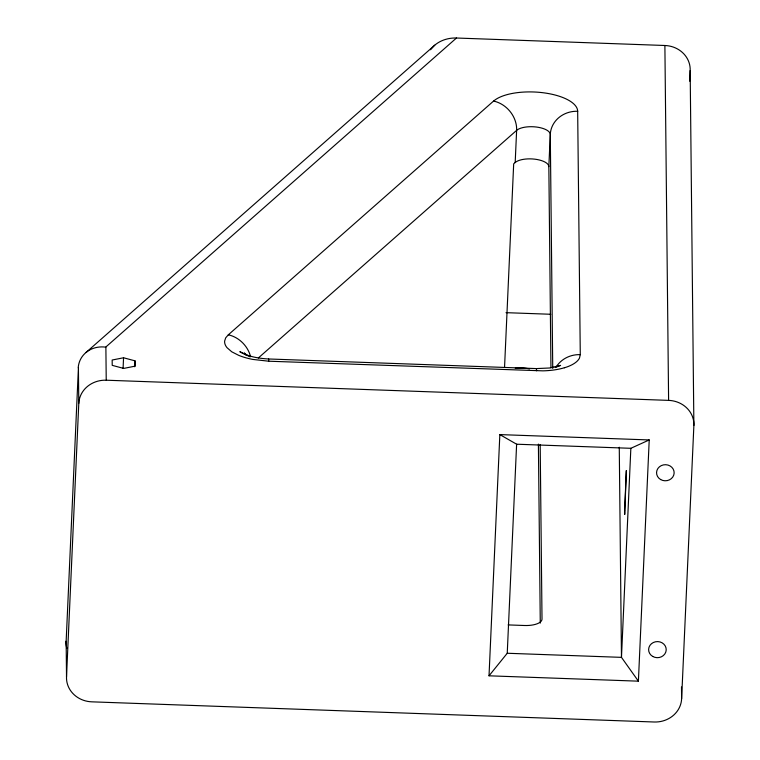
<?xml version="1.0" encoding="UTF-8"?>
<svg xmlns="http://www.w3.org/2000/svg" width="760" height="760" viewBox="0 0 760 760"><rect width="100%" height="100%" fill="white"/><g stroke="black" fill="none" stroke-linecap="round" stroke-linejoin="round"><path stroke-width="1.14" d="M493.62 101.07A43.909 17.698 2.6 0 1 542.716 92.691A43.909 17.698 2.6 0 1 577.667 111.273L580.279 354.644L579.481 358.074A44.384 17.888 2.6 0 1 569.031 366.149A42.816 17.262 2.6 0 1 564.366 367.783M66.519 676.77L78.784 403.389L78.413 367.897L66.148 641.278L66.519 676.77A26.381 24.139 -0.6 0 0 91.798 701.832L654.17 722A26.381 24.139 -0.6 0 0 681.615 698.82L693.88 425.448L690.165 70.566A26.381 24.139 -0.6 0 0 664.886 45.495L456.475 38.019C448.609 37.734 440.505 40.175 434.511 45.382M123.082 368.41L123.557 357.77L135.005 360.848L135.052 366.168L123.671 368.419L112.223 365.351L112.166 360.022L123.557 357.77M134.739 366.757L135.005 360.848M489.022 675.811L499.842 434.596L649.22 439.945L638.4 681.169L489.022 675.811L507.243 653.258L516.619 444.21L499.842 434.596M504.564 367.004L513.684 163.846L515.185 162.526A17.585 7.087 2.6 0 1 534.85 159.173A17.585 7.087 2.6 0 1 548.843 166.62L550.952 367.859M515.185 162.526L516.629 130.368A26.381 22.277 48.6 0 0 493.572 101.061L228.314 334.818L225.691 337.849L224.637 341.078A45.286 18.25 2.6 0 0 227.021 347.681L231.771 351.813L238.849 355.414A45.286 18.25 2.6 0 0 252.709 359.413L268.717 361.209L542.982 370.851A44.289 17.85 2.6 0 0 564.357 367.773M548.843 166.62L550.288 134.453A26.381 24.139 -0.6 0 1 577.733 111.273M649.22 439.945L630.847 448.305L621.471 657.362L638.4 681.169M689.681 81.215L690.165 70.566M430.53 49.77L434.273 45.59M434.758 45.172L85.975 352.526M456.475 38.019L105.877 346.978L106.229 380.209A26.381 24.139 -0.6 0 0 78.784 403.389M258.343 357.969L516.629 130.368A17.585 7.087 2.6 0 1 536.294 127.015A17.585 7.087 2.6 0 1 550.288 134.453L552.739 368.457M555.094 367.565L560.586 365.408L549.499 368.001L536.417 368.581L268.603 358.976C258.675 358.435 248.51 356.744 239.818 351.661L250.163 356.915M506.027 312.664L550.781 314.269M106.229 380.209L668.6 400.377A26.381 24.139 -0.6 0 1 693.88 425.448M516.619 444.21L630.847 448.305M508.117 624.91L524.514 625.499A17.585 7.087 2.6 0 0 542.013 619.029L540.189 444.524M507.243 653.258L621.471 657.362L619.267 447.25M247.047 355.338L244.311 352.953L245.603 354.863M681.492 686.954L681.615 698.82M664.886 45.495L668.6 400.377M538.403 444.106L540.274 623.114M515.251 368.22A17.585 7.087 2.6 0 1 529.539 368.942M268.479 359.309A26.381 0.541 -87.9 0 1 268.717 361.209M536.294 368.913A26.381 0.541 -87.9 0 1 536.531 370.804M228.314 334.818A26.381 22.277 48.6 0 1 250.534 356.478M556.282 366.842A26.381 24.139 -0.6 0 1 580.279 354.644M78.204 367.868A26.685 23.997 27.7 0 1 105.868 347.168M66.889 648.47A26.685 23.997 27.7 0 1 65.939 641.26M624.625 510.653L624.72 514.453L626.335 470.544L624.625 510.653M660.649 479.55A8.797 8.046 -0.6 0 0 674.139 473.052A8.797 8.046 -0.6 0 0 661.267 465.623A8.797 8.046 -0.6 0 0 660.649 479.55M652.707 656.44A8.797 8.046 -0.6 0 0 666.207 649.952A8.797 8.046 -0.6 0 0 653.334 642.514A8.797 8.046 -0.6 0 0 652.707 656.44"/></g></svg>
